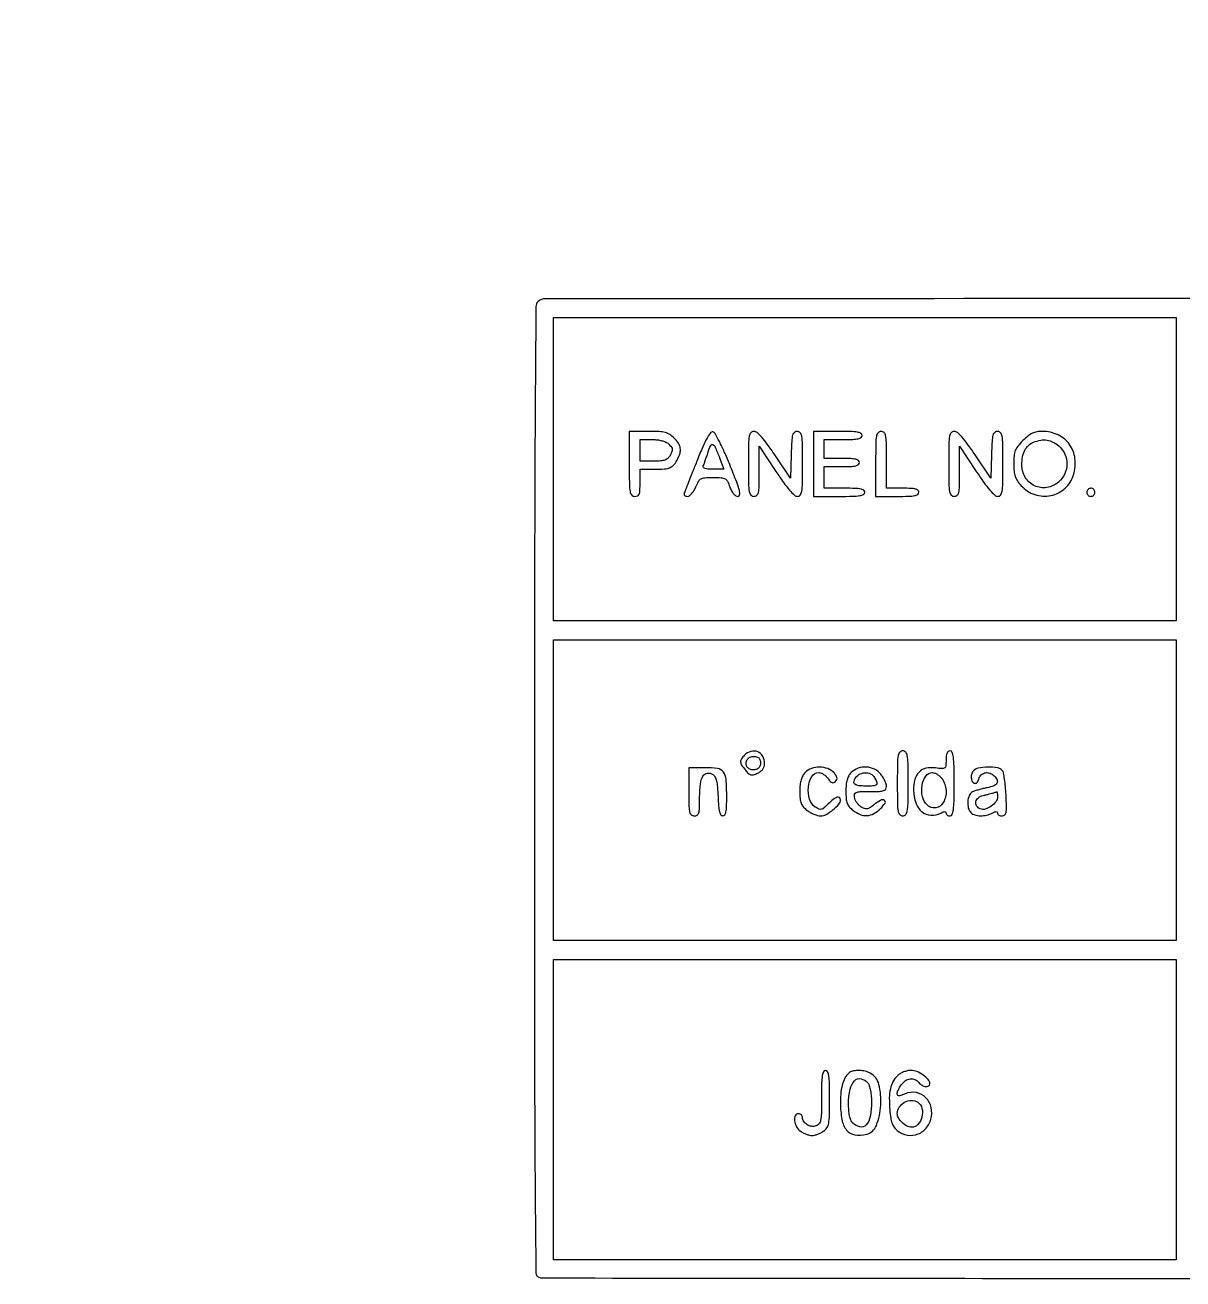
# Model space of a CAD drawing. Header units: millimetres. Extents: x 9982696 to 10277415, y 3207660 to 3335318.
# Drawn here: x 10019299.9 to 10019354.2, y 3333524 to 3333582.7 of the extents above; entities that cross this region are included whole.
import ezdxf

# ---------------------------------------------------------------- set-up
doc = ezdxf.new("R2010")
doc.units = ezdxf.units.MM
doc.header["$LTSCALE"] = 2

msp = doc.modelspace()

# ---------------------------------------------------------------- linework, layer by layer
msp.add_lwpolyline([(10019503.626, 3333569.934, 0.000003), (10019414.011, 3333569.924, 0.000002), (10019324.291, 3333569.913, 0.19888), (10019323.924, 3333569.761, 0.196943), (10019323.837, 3333569.554, 0.000232), (10019323.803, 3333564.84, 0.001374), (10019323.778, 3333558.299, 0.000289), (10019323.771, 3333546.869, 0.000196), (10019323.777, 3333533.353, 0.002003), (10019323.803, 3333527.755, 0.000743), (10019323.839, 3333524.243, 0.307316), (10019323.972, 3333524.052, 0.091642), (10019324.143, 3333524.021, 0.000002), (10019350.551, 3333523.998, 0.000133), (10019379.648, 3333523.981, 0.00008), (10019414.173, 3333523.975, 0.000071), (10019459.713, 3333523.982, 0.000351)], format="xyb")
for points in [[(10019353.847, 3333561.918), (10019353.847, 3333554.812), (10019339.253, 3333554.812), (10019324.66, 3333554.812), (10019324.66, 3333561.918), (10019324.66, 3333569.025), (10019339.253, 3333569.025), (10019353.847, 3333569.025)], [(10019353.847, 3333546.881), (10019353.847, 3333539.838), (10019339.253, 3333539.838), (10019324.66, 3333539.838), (10019324.66, 3333546.881), (10019324.66, 3333553.924), (10019339.253, 3333553.924), (10019353.847, 3333553.924)], [(10019353.847, 3333531.907), (10019353.847, 3333524.864), (10019339.253, 3333524.864), (10019324.66, 3333524.864), (10019324.66, 3333531.907), (10019324.66, 3333538.95), (10019339.253, 3333538.95), (10019353.847, 3333538.95)]]:
    msp.add_lwpolyline(points, close=True)
for points in [[(10019328.213, 3333562.172, 0.002988), (10019328.218, 3333561.225, 0.038318), (10019328.25, 3333560.872, 0.142907), (10019328.327, 3333560.712, 0.212584), (10019328.467, 3333560.649, 0.110458), (10019328.599, 3333560.679, 0.189791), (10019328.676, 3333560.761, 0.083766), (10019328.712, 3333560.927, 0.011557), (10019328.72, 3333561.284), (10019328.72, 3333561.918), (10019329.387, 3333561.92, 0.017324), (10019329.865, 3333561.938, 0.082945), (10019330.13, 3333562.003, 0.118379), (10019330.311, 3333562.137, 0.052982), (10019330.478, 3333562.386, 0.05201), (10019330.593, 3333562.673, 0.110735), (10019330.606, 3333562.911, 0.107889), (10019330.517, 3333563.136, 0.047791), (10019330.312, 3333563.384, 0.051949), (10019330.107, 3333563.55, 0.081415), (10019329.9, 3333563.641, 0.052321), (10019329.614, 3333563.684, 0.010938), (10019329.107, 3333563.695), (10019328.213, 3333563.695)], [(10019333.796, 3333562.172, 0.002988), (10019333.802, 3333561.225, 0.038318), (10019333.833, 3333560.872, 0.142907), (10019333.91, 3333560.712, 0.212584), (10019334.05, 3333560.649, 0.176379), (10019334.188, 3333560.7, 0.166226), (10019334.265, 3333560.828, 0.048949), (10019334.298, 3333561.109, 0.004317), (10019334.305, 3333561.823), (10019334.306, 3333562.997), (10019335.084, 3333561.823, 0.009183), (10019335.441, 3333561.306, 0.022587), (10019335.727, 3333560.944, 0.026216), (10019335.954, 3333560.706, 0.190578), (10019336.098, 3333560.649, 0.238884), (10019336.227, 3333560.714, 0.120363), (10019336.298, 3333560.886, 0.035214), (10019336.328, 3333561.254, 0.003224), (10019336.334, 3333562.172, 0.003049), (10019336.329, 3333563.112, 0.037466), (10019336.297, 3333563.469, 0.136795), (10019336.222, 3333563.632, 0.219686), (10019336.086, 3333563.695, 0.17701), (10019335.951, 3333563.646, 0.155168), (10019335.871, 3333563.519, 0.050092), (10019335.828, 3333563.246, 0.005174), (10019335.8, 3333562.596), (10019335.763, 3333561.498), (10019335.033, 3333562.596, 0.00935), (10019334.684, 3333563.101, 0.026495), (10019334.416, 3333563.434, 0.036038), (10019334.204, 3333563.639, 0.175927), (10019334.049, 3333563.695, 0.213766), (10019333.91, 3333563.633, 0.141889), (10019333.833, 3333563.472, 0.038176), (10019333.802, 3333563.119, 0.002998)], [(10019336.842, 3333562.172), (10019336.842, 3333560.649), (10019338.048, 3333560.649, 0.005528), (10019338.69, 3333560.657, 0.033635), (10019339.02, 3333560.686, 0.080293), (10019339.194, 3333560.743, 0.280451), (10019339.253, 3333560.84, 0.250296), (10019339.203, 3333560.934, 0.098409), (10019339.063, 3333560.992, 0.041714), (10019338.797, 3333561.023, 0.007659), (10019338.301, 3333561.03), (10019337.35, 3333561.03), (10019337.35, 3333561.538), (10019337.35, 3333562.045), (10019338.174, 3333562.045, 0.00942), (10019338.596, 3333562.053, 0.047315), (10019338.83, 3333562.084, 0.108427), (10019338.954, 3333562.143, 0.232029), (10019338.999, 3333562.236, 0.232029), (10019338.954, 3333562.328, 0.108427), (10019338.83, 3333562.387, 0.047315), (10019338.596, 3333562.418, 0.00942), (10019338.174, 3333562.426), (10019337.35, 3333562.426), (10019337.35, 3333562.87), (10019337.35, 3333563.314), (10019338.238, 3333563.314, 0.008455), (10019338.696, 3333563.322, 0.044348), (10019338.946, 3333563.353, 0.103378), (10019339.078, 3333563.411, 0.241448), (10019339.126, 3333563.505, 0.273642), (10019339.069, 3333563.601, 0.084509), (10019338.904, 3333563.658, 0.035355), (10019338.589, 3333563.688, 0.005946), (10019337.984, 3333563.695), (10019336.842, 3333563.695)], [(10019339.761, 3333562.172), (10019339.761, 3333560.649), (10019340.776, 3333560.649, 0.006994), (10019341.308, 3333560.657, 0.039364), (10019341.59, 3333560.687, 0.093584), (10019341.739, 3333560.745, 0.258593), (10019341.791, 3333560.84, 0.222027), (10019341.748, 3333560.932, 0.113455), (10019341.632, 3333560.991, 0.050675), (10019341.415, 3333561.022, 0.010614), (10019341.03, 3333561.03), (10019340.268, 3333561.03), (10019340.268, 3333562.363, 0.003595), (10019340.262, 3333563.183, 0.043488), (10019340.23, 3333563.497, 0.15568), (10019340.153, 3333563.639, 0.193568), (10019340.014, 3333563.695, 0.212584), (10019339.875, 3333563.633, 0.142907), (10019339.798, 3333563.473, 0.038318), (10019339.766, 3333563.12, 0.002988)], [(10019343.187, 3333562.172, 0.002988), (10019343.193, 3333561.225, 0.038318), (10019343.224, 3333560.872, 0.142907), (10019343.301, 3333560.712, 0.212584), (10019343.441, 3333560.649, 0.176379), (10019343.579, 3333560.7, 0.166226), (10019343.656, 3333560.828, 0.048949), (10019343.689, 3333561.109, 0.004317), (10019343.695, 3333561.823), (10019343.696, 3333562.997), (10019344.475, 3333561.823, 0.009183), (10019344.831, 3333561.306, 0.022587), (10019345.117, 3333560.944, 0.026216), (10019345.345, 3333560.706, 0.190578), (10019345.489, 3333560.649, 0.238884), (10019345.617, 3333560.714, 0.120363), (10019345.688, 3333560.886, 0.035214), (10019345.719, 3333561.254, 0.003224), (10019345.725, 3333562.172, 0.003049), (10019345.719, 3333563.112, 0.037466), (10019345.688, 3333563.469, 0.136795), (10019345.613, 3333563.632, 0.219686), (10019345.476, 3333563.695, 0.17701), (10019345.341, 3333563.646, 0.155168), (10019345.261, 3333563.519, 0.050092), (10019345.219, 3333563.246, 0.005174), (10019345.191, 3333562.596), (10019345.154, 3333561.498), (10019344.423, 3333562.596, 0.00935), (10019344.074, 3333563.101, 0.026495), (10019343.806, 3333563.434, 0.036038), (10019343.594, 3333563.639, 0.175927), (10019343.44, 3333563.695, 0.213766), (10019343.301, 3333563.633, 0.141889), (10019343.224, 3333563.472, 0.038176), (10019343.193, 3333563.119, 0.002998)], [(10019346.664, 3333563.264, 0.025675), (10019346.429, 3333563.003, 0.075536), (10019346.307, 3333562.795, 0.072773), (10019346.249, 3333562.557, 0.022645), (10019346.233, 3333562.187, 0.022905), (10019346.249, 3333561.837, 0.058966), (10019346.301, 3333561.59, 0.065901), (10019346.406, 3333561.379, 0.034713), (10019346.586, 3333561.147, 0.13198), (10019347.218, 3333560.733, 0.131389), (10019347.973, 3333560.691, 0.133102), (10019348.641, 3333561.031, 0.136982), (10019349.038, 3333561.659, 0.102343), (10019349.104, 3333562.422, 0.126452), (10019348.848, 3333563.085, 0.129198), (10019348.309, 3333563.533, 0.109406), (10019347.584, 3333563.695, 0.040965), (10019347.32, 3333563.673, 0.068932), (10019347.107, 3333563.607, 0.061111), (10019346.904, 3333563.48, 0.025798)], [(10019330.044, 3333563.115, -0.02205), (10019330.188, 3333562.957, -0.145631), (10019330.23, 3333562.86, -0.135273), (10019330.214, 3333562.753, -0.018083), (10019330.112, 3333562.545, -0.097086), (10019330.014, 3333562.425, -0.09539), (10019329.877, 3333562.35, -0.060631), (10019329.673, 3333562.31, -0.017409), (10019329.35, 3333562.299), (10019328.72, 3333562.299), (10019328.72, 3333562.807), (10019328.72, 3333563.314), (10019329.282, 3333563.314, -0.027709), (10019329.526, 3333563.301, -0.036352), (10019329.746, 3333563.26, -0.041435), (10019329.925, 3333563.197, -0.091152)], [(10019331.395, 3333562.336, -0.000054), (10019331.182, 3333561.8, -0.000077), (10019330.992, 3333561.322, -0.000044), (10019330.832, 3333560.919, -0.001085), (10019330.788, 3333560.808, 0.125979), (10019330.779, 3333560.747, 0.158153), (10019330.803, 3333560.695, 0.131206), (10019330.857, 3333560.661, 0.075984), (10019330.934, 3333560.649, 0.155429), (10019331.03, 3333560.68, 0.056533), (10019331.137, 3333560.776, 0.047742), (10019331.242, 3333560.919, 0.035395), (10019331.33, 3333561.094, -0.030261), (10019331.459, 3333561.356, -0.139018), (10019331.579, 3333561.474, -0.110131), (10019331.757, 3333561.526, -0.015682), (10019332.14, 3333561.538, -0.014838), (10019332.527, 3333561.526, -0.114354), (10019332.7, 3333561.475, -0.148033), (10019332.811, 3333561.359, -0.030303), (10019332.925, 3333561.094, 0.034008), (10019333.006, 3333560.91, 0.055931), (10019333.102, 3333560.769, 0.071599), (10019333.203, 3333560.68, 0.145627), (10019333.304, 3333560.649, 0.381025), (10019333.387, 3333560.723, 0.091752), (10019333.373, 3333560.922, 0.029255), (10019333.247, 3333561.315, 0.003747), (10019332.922, 3333562.14, 0.008564), (10019332.668, 3333562.74, 0.015168), (10019332.435, 3333563.223, 0.010953), (10019332.232, 3333563.595, 0.217976), (10019332.13, 3333563.668, 0.289023), (10019332.014, 3333563.623, 0.032977), (10019331.857, 3333563.377, 0.024285), (10019331.659, 3333562.973, 0.007149)], [(10019348.348, 3333563.011, -0.110389), (10019348.63, 3333562.633, -0.107816), (10019348.727, 3333562.168, -0.106886), (10019348.621, 3333561.702, -0.106793), (10019348.333, 3333561.321, -0.138023), (10019347.786, 3333561.066, -0.151656), (10019347.209, 3333561.147, -0.150028), (10019346.775, 3333561.542, -0.13451), (10019346.613, 3333562.131, -0.046089), (10019346.648, 3333562.506, -0.073739), (10019346.752, 3333562.81, -0.086149), (10019346.925, 3333563.037, -0.091602), (10019347.161, 3333563.187, -0.050952), (10019347.497, 3333563.284, -0.081817), (10019347.795, 3333563.288, -0.084136), (10019348.072, 3333563.198, -0.056924)], [(10019332.444, 3333562.458), (10019332.652, 3333561.918), (10019332.135, 3333561.918, -0.01704), (10019331.898, 3333561.927, -0.067552), (10019331.755, 3333561.956, -0.164567), (10019331.69, 3333562.007, -0.248305), (10019331.684, 3333562.077, 0.012127), (10019331.719, 3333562.167, 0.002423), (10019331.776, 3333562.33, 0.002561), (10019331.841, 3333562.52, 0.002386), (10019331.906, 3333562.716, -0.025972), (10019332.031, 3333563.04, -0.42246), (10019332.13, 3333563.077, -0.182305), (10019332.239, 3333562.963, -0.008425)], [(10019349.659, 3333560.84, 0.099038), (10019349.673, 3333560.767, 0.097945), (10019349.715, 3333560.705, 0.097945), (10019349.777, 3333560.664, 0.099038), (10019349.849, 3333560.649, 0.099038), (10019349.922, 3333560.664, 0.097945), (10019349.984, 3333560.705, 0.097945), (10019350.025, 3333560.767, 0.099038), (10019350.04, 3333560.84, 0.099038), (10019350.025, 3333560.912, 0.097945), (10019349.984, 3333560.974, 0.097945), (10019349.922, 3333561.016, 0.099038), (10019349.849, 3333561.03, 0.099038), (10019349.777, 3333561.016, 0.097945), (10019349.715, 3333560.974, 0.097945), (10019349.673, 3333560.912, 0.099038)], [(10019333.615, 3333548.521, 0.044981), (10019333.468, 3333548.346, 0.166969), (10019333.43, 3333548.209, 0.132479), (10019333.48, 3333548.058, 0.024413), (10019333.655, 3333547.819, 0.030042), (10019333.799, 3333547.661, 0.131632), (10019333.909, 3333547.6, 0.136265), (10019334.033, 3333547.603, 0.033085), (10019334.226, 3333547.676, 0.05087), (10019334.37, 3333547.76, 0.07508), (10019334.474, 3333547.863, 0.08266), (10019334.536, 3333547.984, 0.077735), (10019334.558, 3333548.122, 0.125559), (10019334.47, 3333548.465, 0.169115), (10019334.234, 3333548.679, 0.170785), (10019333.918, 3333548.699, 0.128155)], [(10019334.338, 3333548.308, -0.093014), (10019334.365, 3333548.129, -0.130267), (10019334.318, 3333547.974, -0.140291), (10019334.205, 3333547.87, -0.115447), (10019334.044, 3333547.833, -0.093755), (10019333.864, 3333547.867, -0.14337), (10019333.74, 3333547.963, -0.147883), (10019333.689, 3333548.109, -0.101953), (10019333.718, 3333548.283, -0.184894), (10019333.832, 3333548.41, -0.108361), (10019334.032, 3333548.462, -0.112925), (10019334.229, 3333548.426, -0.209666)], [(10019340.776, 3333547.198, 0.002988), (10019340.782, 3333546.25, 0.038318), (10019340.813, 3333545.897, 0.142907), (10019340.89, 3333545.738, 0.212584), (10019341.03, 3333545.675, 0.212584), (10019341.169, 3333545.738, 0.142907), (10019341.246, 3333545.897, 0.038318), (10019341.278, 3333546.25, 0.002988), (10019341.283, 3333547.198, 0.002988), (10019341.278, 3333548.146, 0.038318), (10019341.246, 3333548.499, 0.142907), (10019341.169, 3333548.659, 0.212584), (10019341.03, 3333548.721, 0.212584), (10019340.89, 3333548.659, 0.142907), (10019340.813, 3333548.499, 0.038318), (10019340.782, 3333548.146, 0.002988)], [(10019343.06, 3333548.289, -0.019842), (10019343.049, 3333548.015, -0.216474), (10019342.997, 3333547.92, -0.181576), (10019342.886, 3333547.889, -0.01339), (10019342.567, 3333547.923, 0.084978), (10019342.119, 3333547.907, 0.148125), (10019341.795, 3333547.73, 0.132729), (10019341.601, 3333547.386, 0.062325), (10019341.537, 3333546.875, 0.086907), (10019341.639, 3333546.293, 0.132637), (10019341.932, 3333545.875, 0.159032), (10019342.352, 3333545.707, 0.140187), (10019342.815, 3333545.807, -0.024465), (10019342.927, 3333545.86, -0.098707), (10019343.001, 3333545.875, -0.223915), (10019343.043, 3333545.855, -0.174147), (10019343.06, 3333545.807, 0.143424), (10019343.075, 3333545.757, 0.099557), (10019343.116, 3333545.714, 0.084069), (10019343.178, 3333545.685, 0.067246), (10019343.25, 3333545.675, 0.308488), (10019343.35, 3333545.743, 0.062466), (10019343.405, 3333545.961, 0.027022), (10019343.434, 3333546.372, 0.004073), (10019343.441, 3333547.198, 0.004073), (10019343.434, 3333548.024, 0.027022), (10019343.405, 3333548.435, 0.062466), (10019343.35, 3333548.653, 0.308488), (10019343.25, 3333548.721, 0.161953), (10019343.166, 3333548.693, 0.129109), (10019343.106, 3333548.617, 0.077122), (10019343.071, 3333548.486, 0.026778)], [(10019331.005, 3333546.799, 0.004593), (10019331.011, 3333546.118, 0.050964), (10019331.043, 3333545.848, 0.169746), (10019331.121, 3333545.724, 0.170672), (10019331.258, 3333545.675, 0.140474), (10019331.394, 3333545.714, 0.184439), (10019331.471, 3333545.816, 0.064066), (10019331.505, 3333546.034, 0.006771), (10019331.512, 3333546.548, -0.027423), (10019331.546, 3333547.171, -0.102724), (10019331.667, 3333547.542, -0.231243), (10019331.865, 3333547.677, -0.177741), (10019332.126, 3333547.622, -0.134651), (10019332.229, 3333547.509, -0.059981), (10019332.299, 3333547.319, -0.037252), (10019332.346, 3333547.029, -0.011202), (10019332.374, 3333546.582, 0.009151), (10019332.401, 3333546.131, 0.040645), (10019332.443, 3333545.869, 0.08391), (10019332.505, 3333545.725, 0.25421), (10019332.596, 3333545.675, 0.252923), (10019332.686, 3333545.724, 0.094439), (10019332.743, 3333545.861, 0.04226), (10019332.773, 3333546.116, 0.008577), (10019332.781, 3333546.572, 0.017912), (10019332.752, 3333547.384, 0.143228), (10019332.623, 3333547.732, 0.198731), (10019332.347, 3333547.896, 0.039919), (10019331.765, 3333547.934), (10019331.005, 3333547.924)], [(10019336.461, 3333547.706, 0.065724), (10019336.343, 3333547.552, 0.060528), (10019336.265, 3333547.368, 0.047963), (10019336.221, 3333547.134, 0.022344), (10019336.207, 3333546.827, 0.02011), (10019336.221, 3333546.484, 0.070008), (10019336.269, 3333546.269, 0.089449), (10019336.368, 3333546.104, 0.046892), (10019336.542, 3333545.938, 0.03844), (10019336.692, 3333545.838, 0.030776), (10019336.868, 3333545.753, 0.031716), (10019337.041, 3333545.694, 0.065831), (10019337.182, 3333545.675, 0.127431), (10019337.44, 3333545.742, 0.04401), (10019337.761, 3333545.96, 0.042985), (10019338.033, 3333546.222, 0.180948), (10019338.111, 3333546.431, 0.236955), (10019338.061, 3333546.53, 0.247639), (10019337.954, 3333546.546, 0.088102), (10019337.775, 3333546.447, 0.025759), (10019337.54, 3333546.235, -0.01794), (10019337.339, 3333546.048, -0.120841), (10019337.219, 3333545.986, -0.16442), (10019337.102, 3333545.997, -0.041116), (10019336.931, 3333546.091, -0.17779), (10019336.66, 3333546.459, -0.096089), (10019336.607, 3333547.028, -0.109516), (10019336.77, 3333547.522, -0.264595), (10019337.093, 3333547.706, -0.093919), (10019337.2, 3333547.685, -0.048605), (10019337.322, 3333547.623, -0.045958), (10019337.438, 3333547.533, -0.051856), (10019337.532, 3333547.425, 0.028025), (10019337.636, 3333547.292, 0.122952), (10019337.718, 3333547.236, 0.196723), (10019337.795, 3333547.238, 0.091956), (10019337.878, 3333547.295, 0.090475), (10019337.938, 3333547.382, 0.15703), (10019337.948, 3333547.468, 0.105818), (10019337.905, 3333547.568, 0.028835), (10019337.796, 3333547.703, 0.122549), (10019337.516, 3333547.891, 0.08652), (10019337.14, 3333547.957, 0.085147), (10019336.759, 3333547.893, 0.112439)], [(10019338.619, 3333547.706, 0.065724), (10019338.5, 3333547.552, 0.060528), (10019338.422, 3333547.368, 0.047963), (10019338.379, 3333547.134, 0.022344), (10019338.365, 3333546.827, 0.02011), (10019338.379, 3333546.484, 0.070008), (10019338.427, 3333546.269, 0.089449), (10019338.525, 3333546.104, 0.046892), (10019338.699, 3333545.938, 0.070259), (10019339.034, 3333545.744, 0.111823), (10019339.359, 3333545.69, 0.111813), (10019339.676, 3333545.782, 0.070239), (10019339.985, 3333546.015, 0.04721), (10019340.201, 3333546.276, 0.436502), (10019340.172, 3333546.404, 0.266157), (10019339.995, 3333546.404, 0.036821), (10019339.678, 3333546.191, -0.021689), (10019339.48, 3333546.048, -0.108057), (10019339.352, 3333545.999, -0.139112), (10019339.233, 3333546.015, -0.045032), (10019339.074, 3333546.1, -0.055261), (10019338.97, 3333546.187, -0.041314), (10019338.875, 3333546.303, -0.042184), (10019338.803, 3333546.43, -0.071106), (10019338.768, 3333546.546, -0.104606), (10019338.777, 3333546.696, -0.241233), (10019338.851, 3333546.776, -0.082087), (10019339.03, 3333546.811, -0.006994), (10019339.498, 3333546.817, 0.008733), (10019339.932, 3333546.825, 0.065896), (10019340.133, 3333546.859, 0.172102), (10019340.231, 3333546.931, 0.148817), (10019340.268, 3333547.054, 0.078685), (10019340.25, 3333547.168, 0.029388), (10019340.191, 3333547.319, 0.028242), (10019340.106, 3333547.48, 0.030501), (10019340.005, 3333547.625, 0.112063), (10019339.711, 3333547.864, 0.100298), (10019339.33, 3333547.964, 0.100173), (10019338.94, 3333547.909, 0.111476)], [(10019344.33, 3333547.771, 0.120295), (10019344.25, 3333547.606, 0.099875), (10019344.247, 3333547.41, 0.12137), (10019344.317, 3333547.256, 0.229755), (10019344.437, 3333547.198, 0.177388), (10019344.486, 3333547.216, 0.061393), (10019344.539, 3333547.273, 0.05167), (10019344.586, 3333547.355, 0.040275), (10019344.62, 3333547.452, -0.156788), (10019344.723, 3333547.615, -0.138056), (10019344.908, 3333547.697, -0.122623), (10019345.127, 3333547.675, -0.11083), (10019345.319, 3333547.553, -0.090674), (10019345.45, 3333547.364, -0.242145), (10019345.441, 3333547.205, -0.171579), (10019345.294, 3333547.08, -0.046511), (10019344.995, 3333546.997, 0.013292), (10019344.797, 3333546.955, 0.012017), (10019344.594, 3333546.902, 0.012136), (10019344.415, 3333546.846, 0.03708), (10019344.297, 3333546.796, 0.17695), (10019344.148, 3333546.634, 0.0806), (10019344.08, 3333546.349, 0.077688), (10019344.105, 3333546.045, 0.137659), (10019344.228, 3333545.828, 0.127405), (10019344.409, 3333545.721, 0.064479), (10019344.673, 3333545.681, 0.059891), (10019344.964, 3333545.71, 0.068374), (10019345.226, 3333545.807, -0.024465), (10019345.338, 3333545.86, -0.098707), (10019345.412, 3333545.875, -0.223915), (10019345.454, 3333545.855, -0.174147), (10019345.471, 3333545.807, 0.165298), (10019345.488, 3333545.757, 0.095381), (10019345.536, 3333545.714, 0.076451), (10019345.608, 3333545.685, 0.057216), (10019345.693, 3333545.675, 0.197021), (10019345.807, 3333545.722, 0.154623), (10019345.871, 3333545.841, 0.050239), (10019345.891, 3333546.091, 0.005749), (10019345.873, 3333546.658, 0.011678), (10019345.847, 3333547.047, 0.015294), (10019345.804, 3333547.4, 0.01282), (10019345.752, 3333547.689, 0.122952), (10019345.698, 3333547.801, 0.185694), (10019345.47, 3333547.929, 0.041642), (10019345.017, 3333547.957, 0.0419), (10019344.564, 3333547.909, 0.173862)], [(10019339.58, 3333547.609, -0.062485), (10019339.638, 3333547.557, -0.02892), (10019339.7, 3333547.477, -0.028095), (10019339.756, 3333547.385, -0.034842), (10019339.798, 3333547.293, -0.113427), (10019339.812, 3333547.179, -0.266876), (10019339.764, 3333547.111, -0.096645), (10019339.629, 3333547.078, -0.010977), (10019339.313, 3333547.071, -0.018723), (10019339.06, 3333547.081, -0.052103), (10019338.886, 3333547.112, -0.08899), (10019338.782, 3333547.164, -0.237487), (10019338.745, 3333547.236, -0.163521), (10019338.825, 3333547.473, -0.126297), (10019339.04, 3333547.644, -0.119283), (10019339.322, 3333547.696, -0.137213)], [(10019342.863, 3333547.424, -0.136294), (10019343.06, 3333546.867, -0.146004), (10019342.933, 3333546.304, -0.228968), (10019342.576, 3333546.054, -0.240772), (10019342.169, 3333546.186, -0.143968), (10019341.951, 3333546.585, -0.095036), (10019341.939, 3333547.111, -0.110804), (10019342.115, 3333547.545, -0.245732), (10019342.423, 3333547.706, -0.094354), (10019342.53, 3333547.685, -0.048548), (10019342.652, 3333547.623, -0.045868), (10019342.769, 3333547.532, -0.051571)], [(10019345.471, 3333546.567, -0.163242), (10019345.396, 3333546.342, -0.078698), (10019345.174, 3333546.129, -0.078937), (10019344.899, 3333545.995, -0.166696), (10019344.664, 3333546.003, -0.157212), (10019344.494, 3333546.141, -0.202607), (10019344.458, 3333546.337, -0.169947), (10019344.575, 3333546.525, -0.115866), (10019344.805, 3333546.636, 0.003509), (10019344.948, 3333546.668, 0.00363), (10019345.089, 3333546.703, 0.003504), (10019345.21, 3333546.734, 0.015583), (10019345.281, 3333546.755, -0.000365), (10019345.332, 3333546.772, -0.000436), (10019345.38, 3333546.788, -0.000376), (10019345.42, 3333546.801, -0.002847), (10019345.439, 3333546.807, -0.44555), (10019345.452, 3333546.8, -0.017282), (10019345.462, 3333546.741, -0.020851), (10019345.469, 3333546.662, -0.011894)], [(10019337.223, 3333532.486, -0.004482), (10019337.216, 3333531.728, -0.043335), (10019337.182, 3333531.409, -0.121456), (10019337.105, 3333531.241, -0.148285), (10019336.963, 3333531.143, -0.116476), (10019336.75, 3333531.127, -0.102428), (10019336.541, 3333531.206, -0.108207), (10019336.389, 3333531.356, -0.144716), (10019336.334, 3333531.541, 0.108083), (10019336.32, 3333531.608, 0.099644), (10019336.278, 3333531.665, 0.09558), (10019336.217, 3333531.703, 0.090674), (10019336.144, 3333531.716, 0.288961), (10019335.996, 3333531.623, 0.140225), (10019335.957, 3333531.392, 0.09839), (10019336.047, 3333531.109, 0.114451), (10019336.236, 3333530.899, 0.037131), (10019336.363, 3333530.823, 0.02839), (10019336.511, 3333530.759, 0.029063), (10019336.658, 3333530.715, 0.058268), (10019336.779, 3333530.701, 0.058268), (10019336.899, 3333530.715, 0.029063), (10019337.046, 3333530.759, 0.02839), (10019337.194, 3333530.823, 0.037131), (10019337.321, 3333530.899, 0.096877), (10019337.477, 3333531.061, 0.097898), (10019337.56, 3333531.269, 0.041116), (10019337.596, 3333531.621, 0.004691), (10019337.603, 3333532.421, 0.004875), (10019337.596, 3333533.133, 0.030799), (10019337.567, 3333533.494, 0.072945), (10019337.511, 3333533.684, 0.292128), (10019337.413, 3333533.747, 0.285988), (10019337.316, 3333533.686, 0.076826), (10019337.259, 3333533.505, 0.032273), (10019337.23, 3333533.16, 0.005209)], [(10019338.542, 3333533.65, 0.110049), (10019338.355, 3333533.453, 0.061823), (10019338.22, 3333533.151, 0.048132), (10019338.137, 3333532.746, 0.026075), (10019338.111, 3333532.238, 0.042303), (10019338.179, 3333531.441, 0.129942), (10019338.401, 3333530.951, 0.183177), (10019338.782, 3333530.732, 0.101861), (10019339.325, 3333530.755, 0.243252), (10019339.795, 3333531.17, 0.077347), (10019340.001, 3333532.111, 0.075493), (10019339.914, 3333533.091, 0.213051), (10019339.502, 3333533.622, 0.069694), (10019339.273, 3333533.707, 0.046241), (10019338.994, 3333533.74, 0.047239), (10019338.729, 3333533.723, 0.107449)], [(10019340.779, 3333533.496, 0.073626), (10019340.573, 3333533.218, 0.068881), (10019340.45, 3333532.885, 0.052522), (10019340.402, 3333532.457, 0.022298), (10019340.424, 3333531.88, 0.018364), (10019340.467, 3333531.52, 0.048786), (10019340.532, 3333531.27, 0.066303), (10019340.629, 3333531.085, 0.068643), (10019340.77, 3333530.934, 0.128163), (10019341.25, 3333530.716, 0.140447), (10019341.758, 3333530.771, 0.137276), (10019342.167, 3333531.089, 0.120359), (10019342.377, 3333531.589, 0.125663), (10019342.327, 3333532.135, 0.148299), (10019342.021, 3333532.551, 0.151808), (10019341.541, 3333532.72, 0.133088), (10019341.021, 3333532.6, -0.119629), (10019340.853, 3333532.556, -0.389946), (10019340.774, 3333532.627, -0.144407), (10019340.809, 3333532.812, -0.034026), (10019340.973, 3333533.084, -0.088028), (10019341.162, 3333533.272, -0.124871), (10019341.382, 3333533.355, -0.135603), (10019341.602, 3333533.32, -0.113133), (10019341.791, 3333533.176, 0.086606), (10019341.939, 3333533.05, 0.102395), (10019342.112, 3333532.991, 0.161898), (10019342.243, 3333533.017, 0.269539), (10019342.299, 3333533.112, 0.177734), (10019342.224, 3333533.314, 0.061818), (10019341.992, 3333533.528, 0.059325), (10019341.694, 3333533.692, 0.096101), (10019341.41, 3333533.747, 0.055637), (10019341.246, 3333533.728, 0.038905), (10019341.068, 3333533.673, 0.03927), (10019340.903, 3333533.592, 0.062717)], [(10019339.394, 3333533.159, -0.100058), (10019339.463, 3333533.03, -0.027959), (10019339.518, 3333532.805, -0.025823), (10019339.554, 3333532.529, -0.019689), (10019339.566, 3333532.224, -0.046399), (10019339.506, 3333531.58, -0.141615), (10019339.311, 3333531.192, -0.263218), (10019339.024, 3333531.101, -0.14564), (10019338.691, 3333531.281, -0.098583), (10019338.602, 3333531.414, -0.046), (10019338.54, 3333531.614, -0.035132), (10019338.503, 3333531.88, -0.017), (10019338.492, 3333532.224, -0.053553), (10019338.56, 3333532.862, -0.139327), (10019338.776, 3333533.266, -0.262758), (10019339.075, 3333533.355, -0.164797)], [(10019341.737, 3333532.254, -0.186929), (10019341.932, 3333531.969, -0.118539), (10019341.93, 3333531.561, -0.124439), (10019341.745, 3333531.213, -0.211793), (10019341.449, 3333531.082, -0.124592), (10019341.231, 3333531.137, -0.067153), (10019341.005, 3333531.302, -0.067682), (10019340.833, 3333531.518, -0.134925), (10019340.776, 3333531.727, -0.14999), (10019340.868, 3333532.026, -0.11902), (10019341.119, 3333532.254, -0.120664), (10019341.443, 3333532.341, -0.156638)]]:
    msp.add_lwpolyline(points, format="xyb", close=True)

doc.saveas('drawing.dxf')
